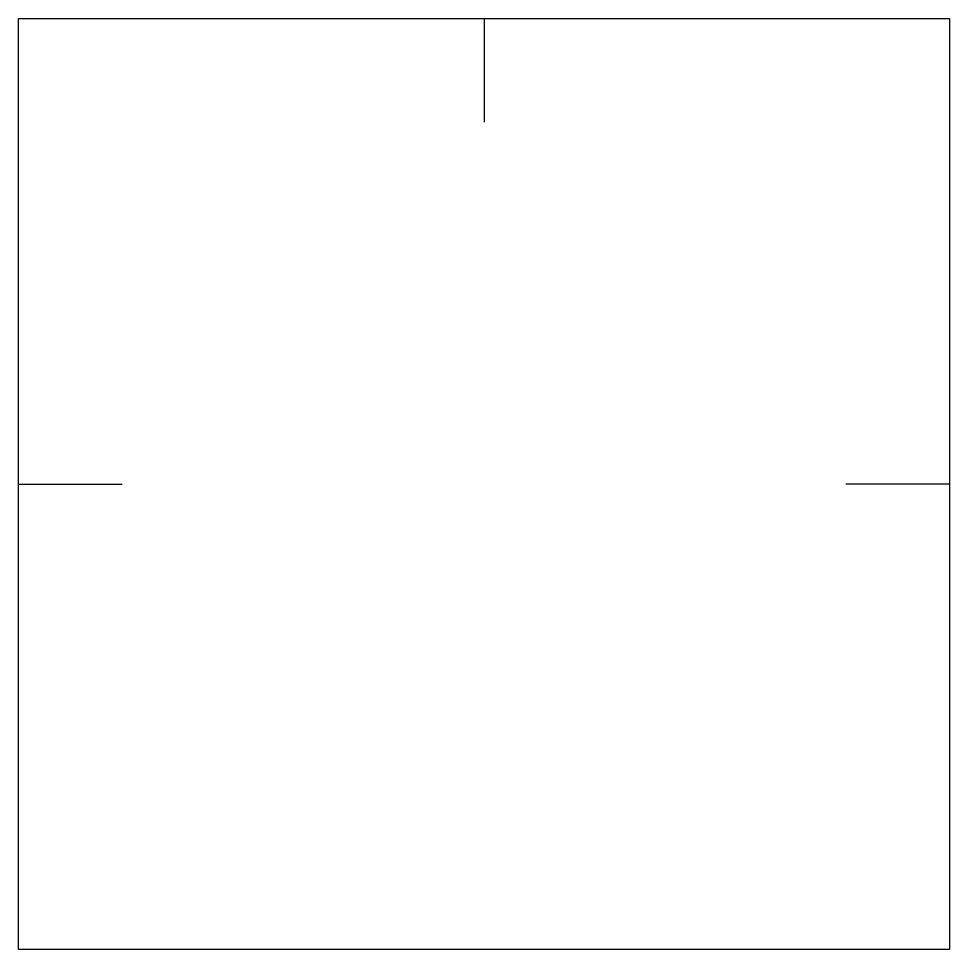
# Model space of a CAD drawing. Header units: millimetres. Extents: x -450 to 450, y -450 to 450.
import ezdxf

# ---------------------------------------------------------------- set-up
doc = ezdxf.new("R2010")
doc.units = ezdxf.units.MM

msp = doc.modelspace()

# ---------------------------------------------------------------- linework, layer by layer
at = {"color": 0, "linetype": 'ByBlock', "lineweight": -2}
for p, q in [((0, 450), (0, 350)), ((-450, 0), (-350, 0)), ((450, 0), (350, 0))]:
    msp.add_line(p, q, dxfattribs=at)
msp.add_lwpolyline([(-450, 450), (450, 450), (450, -450), (-450, -450)], close=True, dxfattribs=at)

doc.saveas('drawing.dxf')
